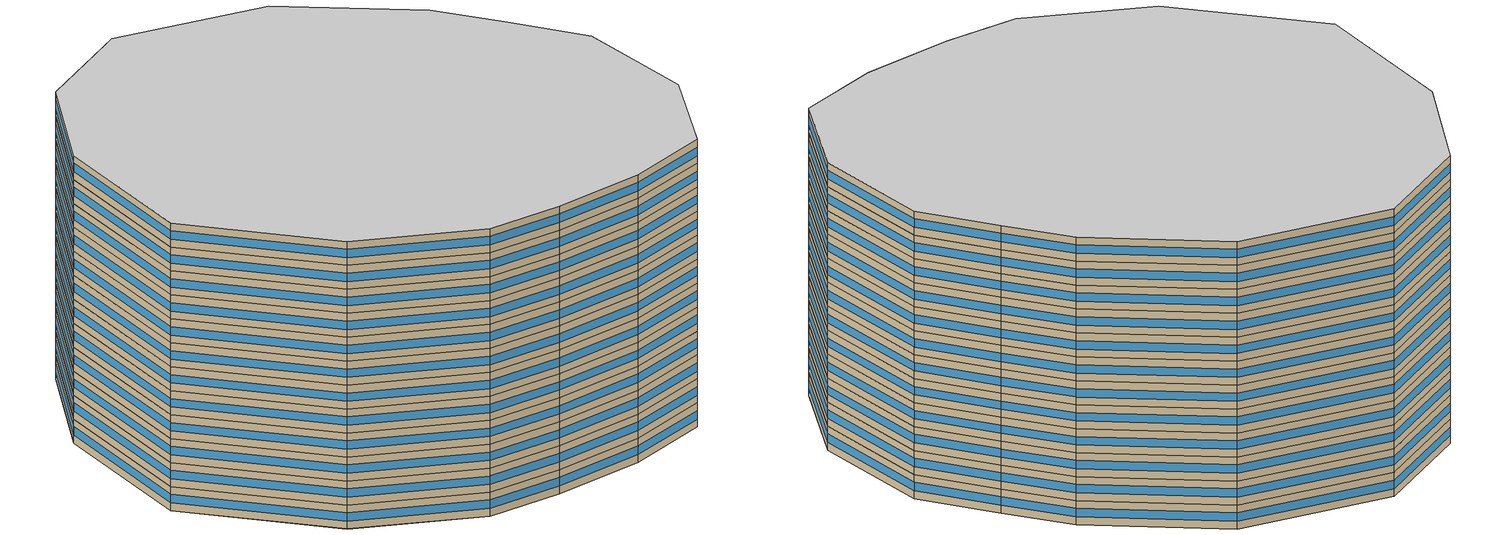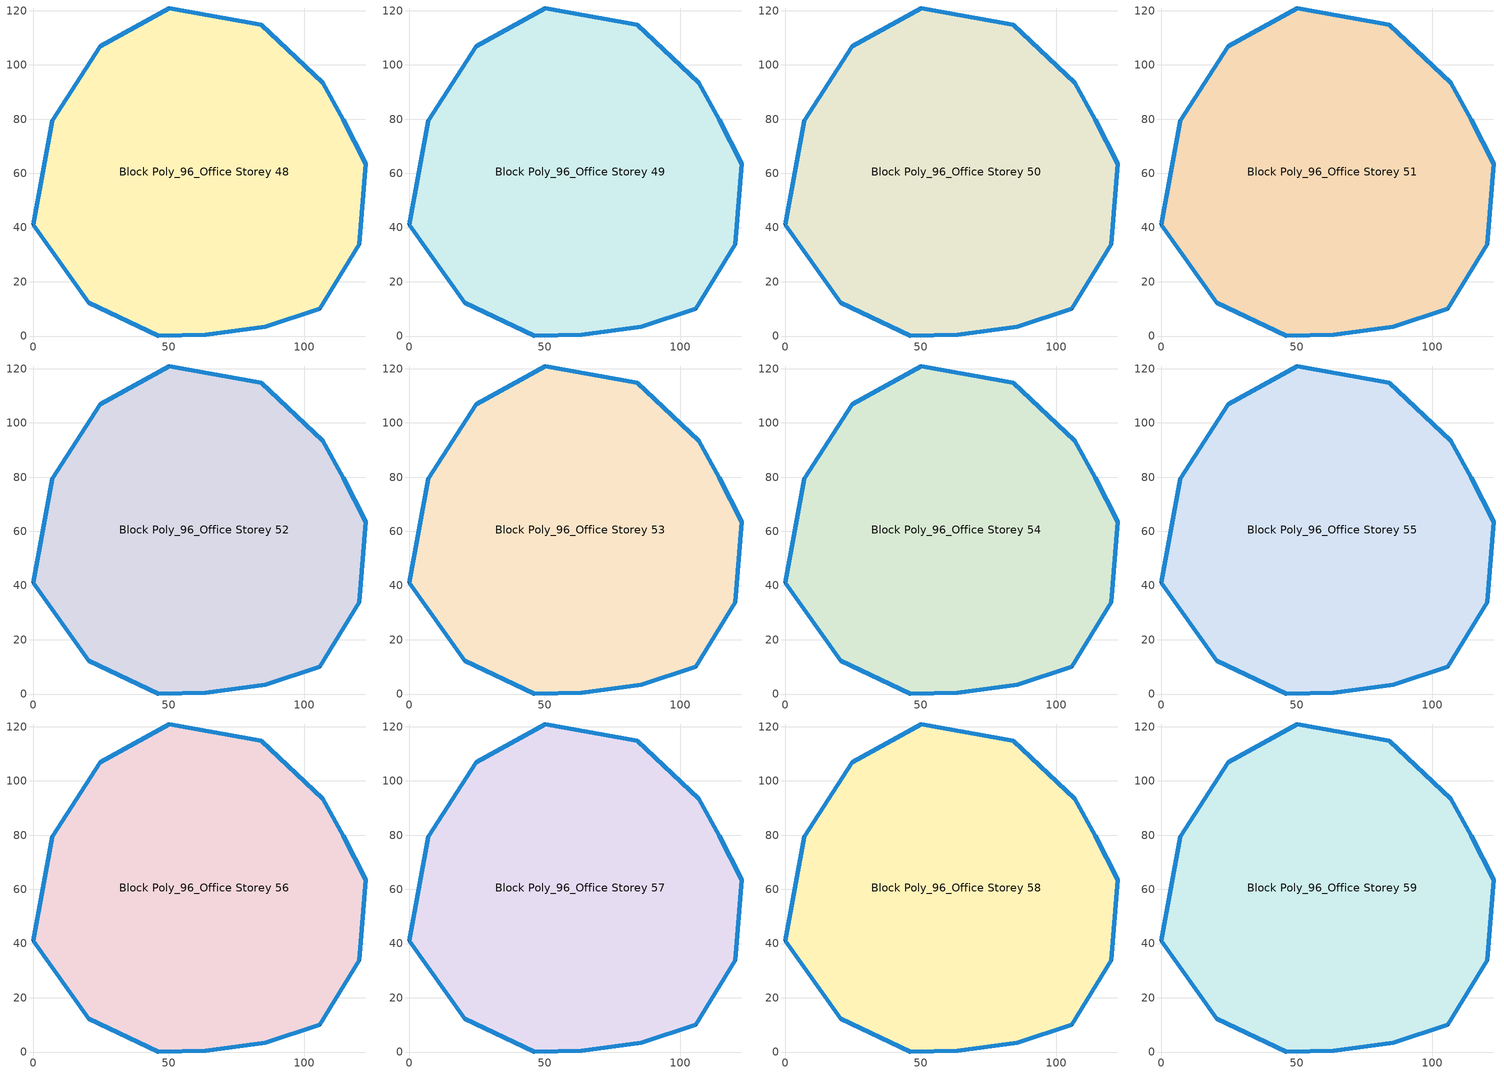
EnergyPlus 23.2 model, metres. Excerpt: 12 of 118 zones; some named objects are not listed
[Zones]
Block Poly_96_Office Storey 48
 floor to Block Poly_96_Office Storey 47 (HSCWZ_Public&Industrial_1995_FloorSlab): 106.93,93.41 114.46,79.78 122.81,63.48 120.31,33.81 105.7,10.06 85.61,3.34 63.75,0.43 46.12,0 20.57,12.32 0,41.09 7.09,79.47 24.8,106.83 50.24,121.01 84.16,114.79 z240
 wall outside (HSCWZ_Public&Industrial_1995_ExtWall): 50.24,121.01 24.8,106.83 7.09,79.47 0,41.09 20.57,12.32 46.12,0 63.75,0.43 85.61,3.34 105.7,10.06 120.31,33.81 122.81,63.48 114.46,79.78 106.93,93.41 84.16,114.79 50.24,121.01 z240:245
 window (HSCWZ_Public&Industrial_1995_Win): 50.23,121 24.82,106.84 / 24.79,106.82 7.1,79.48 / 7.09,79.45 0,41.11 / 0.01,41.08 20.56,12.33 / 20.58,12.31 46.11,0.01 / 46.13,0 63.74,0.43 / 63.76,0.43 85.59,3.34 / 85.62,3.35 105.69,10.05 / 105.71,10.07 120.31,33.79 / 120.32,33.82 122.81,63.47 / 122.81,63.49 114.46,79.78 / 114.46,79.79 106.93,93.41 / 106.92,93.42 84.18,114.78 / 84.15,114.79 50.26,121.01 z241.62:243.38
Block Poly_96_Office Storey 49
 floor to Block Poly_96_Office Storey 48 (HSCWZ_Public&Industrial_1995_FloorSlab): 106.93,93.41 114.46,79.78 122.81,63.48 120.31,33.81 105.7,10.06 85.61,3.34 63.75,0.43 46.12,0 20.57,12.32 0,41.09 7.09,79.47 24.8,106.83 50.24,121.01 84.16,114.79 z245
 wall outside (HSCWZ_Public&Industrial_1995_ExtWall): 50.24,121.01 24.8,106.83 7.09,79.47 0,41.09 20.57,12.32 46.12,0 63.75,0.43 85.61,3.34 105.7,10.06 120.31,33.81 122.81,63.48 114.46,79.78 106.93,93.41 84.16,114.79 50.24,121.01 z245:250
 window (HSCWZ_Public&Industrial_1995_Win): 50.23,121 24.82,106.84 / 24.79,106.82 7.1,79.48 / 7.09,79.45 0,41.11 / 0.01,41.08 20.56,12.33 / 20.58,12.31 46.11,0.01 / 46.13,0 63.74,0.43 / 63.76,0.43 85.59,3.34 / 85.62,3.35 105.69,10.05 / 105.71,10.07 120.31,33.79 / 120.32,33.82 122.81,63.47 / 122.81,63.49 114.46,79.78 / 114.46,79.79 106.93,93.41 / 106.92,93.42 84.18,114.78 / 84.15,114.79 50.26,121.01 z246.62:248.38
Block Poly_96_Office Storey 50
 floor to Block Poly_96_Office Storey 49 (HSCWZ_Public&Industrial_1995_FloorSlab): 106.93,93.41 114.46,79.78 122.81,63.48 120.31,33.81 105.7,10.06 85.61,3.34 63.75,0.43 46.12,0 20.57,12.32 0,41.09 7.09,79.47 24.8,106.83 50.24,121.01 84.16,114.79 z250
 wall outside (HSCWZ_Public&Industrial_1995_ExtWall): 50.24,121.01 24.8,106.83 7.09,79.47 0,41.09 20.57,12.32 46.12,0 63.75,0.43 85.61,3.34 105.7,10.06 120.31,33.81 122.81,63.48 114.46,79.78 106.93,93.41 84.16,114.79 50.24,121.01 z250:255
 window (HSCWZ_Public&Industrial_1995_Win): 50.23,121 24.82,106.84 / 24.79,106.82 7.1,79.48 / 7.09,79.45 0,41.11 / 0.01,41.08 20.56,12.33 / 20.58,12.31 46.11,0.01 / 46.13,0 63.74,0.43 / 63.76,0.43 85.59,3.34 / 85.62,3.35 105.69,10.05 / 105.71,10.07 120.31,33.79 / 120.32,33.82 122.81,63.47 / 122.81,63.49 114.46,79.78 / 114.46,79.79 106.93,93.41 / 106.92,93.42 84.18,114.78 / 84.15,114.79 50.26,121.01 z251.62:253.38
Block Poly_96_Office Storey 51
 floor to Block Poly_96_Office Storey 50 (HSCWZ_Public&Industrial_1995_FloorSlab): 106.93,93.41 114.46,79.78 122.81,63.48 120.31,33.81 105.7,10.06 85.61,3.34 63.75,0.43 46.12,0 20.57,12.32 0,41.09 7.09,79.47 24.8,106.83 50.24,121.01 84.16,114.79 z255
 wall outside (HSCWZ_Public&Industrial_1995_ExtWall): 50.24,121.01 24.8,106.83 7.09,79.47 0,41.09 20.57,12.32 46.12,0 63.75,0.43 85.61,3.34 105.7,10.06 120.31,33.81 122.81,63.48 114.46,79.78 106.93,93.41 84.16,114.79 50.24,121.01 z255:260
 window (HSCWZ_Public&Industrial_1995_Win): 50.23,121 24.82,106.84 / 24.79,106.82 7.1,79.48 / 7.09,79.45 0,41.11 / 0.01,41.08 20.56,12.33 / 20.58,12.31 46.11,0.01 / 46.13,0 63.74,0.43 / 63.76,0.43 85.59,3.34 / 85.62,3.35 105.69,10.05 / 105.71,10.07 120.31,33.79 / 120.32,33.82 122.81,63.47 / 122.81,63.49 114.46,79.78 / 114.46,79.79 106.93,93.41 / 106.92,93.42 84.18,114.78 / 84.15,114.79 50.26,121.01 z256.62:258.38
Block Poly_96_Office Storey 52
 floor to Block Poly_96_Office Storey 51 (HSCWZ_Public&Industrial_1995_FloorSlab): 106.93,93.41 114.46,79.78 122.81,63.48 120.31,33.81 105.7,10.06 85.61,3.34 63.75,0.43 46.12,0 20.57,12.32 0,41.09 7.09,79.47 24.8,106.83 50.24,121.01 84.16,114.79 z260
 wall outside (HSCWZ_Public&Industrial_1995_ExtWall): 50.24,121.01 24.8,106.83 7.09,79.47 0,41.09 20.57,12.32 46.12,0 63.75,0.43 85.61,3.34 105.7,10.06 120.31,33.81 122.81,63.48 114.46,79.78 106.93,93.41 84.16,114.79 50.24,121.01 z260:265
 window (HSCWZ_Public&Industrial_1995_Win): 50.23,121 24.82,106.84 / 24.79,106.82 7.1,79.48 / 7.09,79.45 0,41.11 / 0.01,41.08 20.56,12.33 / 20.58,12.31 46.11,0.01 / 46.13,0 63.74,0.43 / 63.76,0.43 85.59,3.34 / 85.62,3.35 105.69,10.05 / 105.71,10.07 120.31,33.79 / 120.32,33.82 122.81,63.47 / 122.81,63.49 114.46,79.78 / 114.46,79.79 106.93,93.41 / 106.92,93.42 84.18,114.78 / 84.15,114.79 50.26,121.01 z261.62:263.38
Block Poly_96_Office Storey 53
 floor to Block Poly_96_Office Storey 52 (HSCWZ_Public&Industrial_1995_FloorSlab): 106.93,93.41 114.46,79.78 122.81,63.48 120.31,33.81 105.7,10.06 85.61,3.34 63.75,0.43 46.12,0 20.57,12.32 0,41.09 7.09,79.47 24.8,106.83 50.24,121.01 84.16,114.79 z265
 wall outside (HSCWZ_Public&Industrial_1995_ExtWall): 50.24,121.01 24.8,106.83 7.09,79.47 0,41.09 20.57,12.32 46.12,0 63.75,0.43 85.61,3.34 105.7,10.06 120.31,33.81 122.81,63.48 114.46,79.78 106.93,93.41 84.16,114.79 50.24,121.01 z265:270
 window (HSCWZ_Public&Industrial_1995_Win): 50.23,121 24.82,106.84 / 24.79,106.82 7.1,79.48 / 7.09,79.45 0,41.11 / 0.01,41.08 20.56,12.33 / 20.58,12.31 46.11,0.01 / 46.13,0 63.74,0.43 / 63.76,0.43 85.59,3.34 / 85.62,3.35 105.69,10.05 / 105.71,10.07 120.31,33.79 / 120.32,33.82 122.81,63.47 / 122.81,63.49 114.46,79.78 / 114.46,79.79 106.93,93.41 / 106.92,93.42 84.18,114.78 / 84.15,114.79 50.26,121.01 z266.62:268.38
Block Poly_96_Office Storey 54
 floor to Block Poly_96_Office Storey 53 (HSCWZ_Public&Industrial_1995_FloorSlab): 106.93,93.41 114.46,79.78 122.81,63.48 120.31,33.81 105.7,10.06 85.61,3.34 63.75,0.43 46.12,0 20.57,12.32 0,41.09 7.09,79.47 24.8,106.83 50.24,121.01 84.16,114.79 z270
 wall outside (HSCWZ_Public&Industrial_1995_ExtWall): 50.24,121.01 24.8,106.83 7.09,79.47 0,41.09 20.57,12.32 46.12,0 63.75,0.43 85.61,3.34 105.7,10.06 120.31,33.81 122.81,63.48 114.46,79.78 106.93,93.41 84.16,114.79 50.24,121.01 z270:275
 window (HSCWZ_Public&Industrial_1995_Win): 50.23,121 24.82,106.84 / 24.79,106.82 7.1,79.48 / 7.09,79.45 0,41.11 / 0.01,41.08 20.56,12.33 / 20.58,12.31 46.11,0.01 / 46.13,0 63.74,0.43 / 63.76,0.43 85.59,3.34 / 85.62,3.35 105.69,10.05 / 105.71,10.07 120.31,33.79 / 120.32,33.82 122.81,63.47 / 122.81,63.49 114.46,79.78 / 114.46,79.79 106.93,93.41 / 106.92,93.42 84.18,114.78 / 84.15,114.79 50.26,121.01 z271.62:273.38
Block Poly_96_Office Storey 55
 floor to Block Poly_96_Office Storey 54 (HSCWZ_Public&Industrial_1995_FloorSlab): 106.93,93.41 114.46,79.78 122.81,63.48 120.31,33.81 105.7,10.06 85.61,3.34 63.75,0.43 46.12,0 20.57,12.32 0,41.09 7.09,79.47 24.8,106.83 50.24,121.01 84.16,114.79 z275
 wall outside (HSCWZ_Public&Industrial_1995_ExtWall): 50.24,121.01 24.8,106.83 7.09,79.47 0,41.09 20.57,12.32 46.12,0 63.75,0.43 85.61,3.34 105.7,10.06 120.31,33.81 122.81,63.48 114.46,79.78 106.93,93.41 84.16,114.79 50.24,121.01 z275:280
 window (HSCWZ_Public&Industrial_1995_Win): 50.23,121 24.82,106.84 / 24.79,106.82 7.1,79.48 / 7.09,79.45 0,41.11 / 0.01,41.08 20.56,12.33 / 20.58,12.31 46.11,0.01 / 46.13,0 63.74,0.43 / 63.76,0.43 85.59,3.34 / 85.62,3.35 105.69,10.05 / 105.71,10.07 120.31,33.79 / 120.32,33.82 122.81,63.47 / 122.81,63.49 114.46,79.78 / 114.46,79.79 106.93,93.41 / 106.92,93.42 84.18,114.78 / 84.15,114.79 50.26,121.01 z276.62:278.38
Block Poly_96_Office Storey 56
 floor to Block Poly_96_Office Storey 55 (HSCWZ_Public&Industrial_1995_FloorSlab): 106.93,93.41 114.46,79.78 122.81,63.48 120.31,33.81 105.7,10.06 85.61,3.34 63.75,0.43 46.12,0 20.57,12.32 0,41.09 7.09,79.47 24.8,106.83 50.24,121.01 84.16,114.79 z280
 wall outside (HSCWZ_Public&Industrial_1995_ExtWall): 50.24,121.01 24.8,106.83 7.09,79.47 0,41.09 20.57,12.32 46.12,0 63.75,0.43 85.61,3.34 105.7,10.06 120.31,33.81 122.81,63.48 114.46,79.78 106.93,93.41 84.16,114.79 50.24,121.01 z280:285
 window (HSCWZ_Public&Industrial_1995_Win): 50.23,121 24.82,106.84 / 24.79,106.82 7.1,79.48 / 7.09,79.45 0,41.11 / 0.01,41.08 20.56,12.33 / 20.58,12.31 46.11,0.01 / 46.13,0 63.74,0.43 / 63.76,0.43 85.59,3.34 / 85.62,3.35 105.69,10.05 / 105.71,10.07 120.31,33.79 / 120.32,33.82 122.81,63.47 / 122.81,63.49 114.46,79.78 / 114.46,79.79 106.93,93.41 / 106.92,93.42 84.18,114.78 / 84.15,114.79 50.26,121.01 z281.62:283.38
Block Poly_96_Office Storey 57
 floor to Block Poly_96_Office Storey 56 (HSCWZ_Public&Industrial_1995_FloorSlab): 106.93,93.41 114.46,79.78 122.81,63.48 120.31,33.81 105.7,10.06 85.61,3.34 63.75,0.43 46.12,0 20.57,12.32 0,41.09 7.09,79.47 24.8,106.83 50.24,121.01 84.16,114.79 z285
 wall outside (HSCWZ_Public&Industrial_1995_ExtWall): 50.24,121.01 24.8,106.83 7.09,79.47 0,41.09 20.57,12.32 46.12,0 63.75,0.43 85.61,3.34 105.7,10.06 120.31,33.81 122.81,63.48 114.46,79.78 106.93,93.41 84.16,114.79 50.24,121.01 z285:290
 window (HSCWZ_Public&Industrial_1995_Win): 50.23,121 24.82,106.84 / 24.79,106.82 7.1,79.48 / 7.09,79.45 0,41.11 / 0.01,41.08 20.56,12.33 / 20.58,12.31 46.11,0.01 / 46.13,0 63.74,0.43 / 63.76,0.43 85.59,3.34 / 85.62,3.35 105.69,10.05 / 105.71,10.07 120.31,33.79 / 120.32,33.82 122.81,63.47 / 122.81,63.49 114.46,79.78 / 114.46,79.79 106.93,93.41 / 106.92,93.42 84.18,114.78 / 84.15,114.79 50.26,121.01 z286.62:288.38
Block Poly_96_Office Storey 58
 floor to Block Poly_96_Office Storey 57 (HSCWZ_Public&Industrial_1995_FloorSlab): 106.93,93.41 114.46,79.78 122.81,63.48 120.31,33.81 105.7,10.06 85.61,3.34 63.75,0.43 46.12,0 20.57,12.32 0,41.09 7.09,79.47 24.8,106.83 50.24,121.01 84.16,114.79 z290
 wall outside (HSCWZ_Public&Industrial_1995_ExtWall): 50.24,121.01 24.8,106.83 7.09,79.47 0,41.09 20.57,12.32 46.12,0 63.75,0.43 85.61,3.34 105.7,10.06 120.31,33.81 122.81,63.48 114.46,79.78 106.93,93.41 84.16,114.79 50.24,121.01 z290:295
 window (HSCWZ_Public&Industrial_1995_Win): 50.23,121 24.82,106.84 / 24.79,106.82 7.1,79.48 / 7.09,79.45 0,41.11 / 0.01,41.08 20.56,12.33 / 20.58,12.31 46.11,0.01 / 46.13,0 63.74,0.43 / 63.76,0.43 85.59,3.34 / 85.62,3.35 105.69,10.05 / 105.71,10.07 120.31,33.79 / 120.32,33.82 122.81,63.47 / 122.81,63.49 114.46,79.78 / 114.46,79.79 106.93,93.41 / 106.92,93.42 84.18,114.78 / 84.15,114.79 50.26,121.01 z291.62:293.38
Block Poly_96_Office Storey 59
 floor to Block Poly_96_Office Storey 58 (HSCWZ_Public&Industrial_1995_FloorSlab): 106.93,93.41 114.46,79.78 122.81,63.48 120.31,33.81 105.7,10.06 85.61,3.34 63.75,0.43 46.12,0 20.57,12.32 0,41.09 7.09,79.47 24.8,106.83 50.24,121.01 84.16,114.79 z295
 wall outside (HSCWZ_Public&Industrial_1995_ExtWall): 50.24,121.01 24.8,106.83 7.09,79.47 0,41.09 20.57,12.32 46.12,0 63.75,0.43 85.61,3.34 105.7,10.06 120.31,33.81 122.81,63.48 114.46,79.78 106.93,93.41 84.16,114.79 50.24,121.01 z295:300
 window (HSCWZ_Public&Industrial_1995_Win): 50.23,121 24.82,106.84 / 24.79,106.82 7.1,79.48 / 7.09,79.45 0,41.11 / 0.01,41.08 20.56,12.33 / 20.58,12.31 46.11,0.01 / 46.13,0 63.74,0.43 / 63.76,0.43 85.59,3.34 / 85.62,3.35 105.69,10.05 / 105.71,10.07 120.31,33.79 / 120.32,33.82 122.81,63.47 / 122.81,63.49 114.46,79.78 / 114.46,79.79 106.93,93.41 / 106.92,93.42 84.18,114.78 / 84.15,114.79 50.26,121.01 z296.62:298.38
 ceiling to Block Poly_96_Office Storey 60 (HSCWZ_Public&Industrial_1995_FloorSlab): 105.7,10.06 120.31,33.81 122.81,63.48 114.46,79.78 106.93,93.41 84.16,114.79 50.24,121.01 24.8,106.83 7.09,79.47 0,41.09 20.57,12.32 46.12,0 63.75,0.43 85.61,3.34 z300
[BUILDING]
shang4hai3shi4_Office_4_6_1995: North Axis=0; Terrain=City; Loads Convergence Tolerance Value=0.04; Temperature Convergence Tolerance Value=0.4; Solar Distribution=FullExterior; Maximum Number of Warmup Days=25; Minimum Number of Warmup Days=1
[MATERIAL] Thermal Absorptance=0.9; Solar Absorptance=0.7; Visible Absorptance=0.7
Name | Roughness | Thickness | Conductivity | Density | Specific Heat
Concrete | MediumRough | 0.1 | 1.7 | 2240 | 900
Brick | MediumRough | 0.1 | 0.72 | 1920 | 840
Tile | Smooth | 0.02 | 1.3 | 2200 | 900
Insulation 0.011 | Rough | 0.011 | 0.04 | 40 | 1500
Insulation 0.021 | Rough | 0.021 | 0.04 | 40 | 1500
[WINDOWMATERIAL:SIMPLEGLAZINGSYSTEM]
HSCWZ_Public&Industrial_1995_Win_material: UFactor=4.5; Solar Heat Gain Coefficient=0.6025
[CONSTRUCTION]
HSCWZ_Public&Industrial_1995_FloorSlab: Tile, Concrete, Insulation 0.021, Concrete, Tile
HSCWZ_Public&Industrial_1995_Win: HSCWZ_Public&Industrial_1995_Win_material
HSCWZ_Public&Industrial_1995_ExtWall: Brick, Concrete, Insulation 0.011
[ZONE] Type=1; Multiplier=1; Ceiling Height=autocalculate; Volume=autocalculate; Floor Area=autocalculate; Part of Total Floor Area=Yes
Block Poly_96_Office Storey 48; Block Poly_96_Office Storey 49; Block Poly_96_Office Storey 50; Block Poly_96_Office Storey 51; Block Poly_96_Office Storey 52; Block Poly_96_Office Storey 53; Block Poly_96_Office Storey 54; Block Poly_96_Office Storey 55; Block Poly_96_Office Storey 56; Block Poly_96_Office Storey 57; Block Poly_96_Office Storey 58; Block Poly_96_Office Storey 59
[PEOPLE] Number of People Schedule=People_Schedule; Number of People Calculation Method=Area/Person; Floor Area per Person=17; Fraction Radiant=0.3; Sensible Heat Fraction=autocalculate; Activity Level Schedule=CN_GenericActivityLevel; Carbon Dioxide Generation Rate=3.82e-08; Enable ASHRAE 55 Comfort Warnings=No; Mean Radiant Temperature Calculation Type=ZoneAveraged; Clothing Insulation Calculation Method=ClothingInsulationSchedule; Cold Stress Temperature Threshold=15.56; Heat Stress Temperature Threshold=30
Name | Zone or ZoneList or Space or SpaceList
People_Block Poly_96_Office Storey 48 | Block Poly_96_Office Storey 48
People_Block Poly_96_Office Storey 49 | Block Poly_96_Office Storey 49
People_Block Poly_96_Office Storey 50 | Block Poly_96_Office Storey 50
People_Block Poly_96_Office Storey 51 | Block Poly_96_Office Storey 51
People_Block Poly_96_Office Storey 52 | Block Poly_96_Office Storey 52
People_Block Poly_96_Office Storey 53 | Block Poly_96_Office Storey 53
People_Block Poly_96_Office Storey 54 | Block Poly_96_Office Storey 54
People_Block Poly_96_Office Storey 55 | Block Poly_96_Office Storey 55
People_Block Poly_96_Office Storey 56 | Block Poly_96_Office Storey 56
People_Block Poly_96_Office Storey 57 | Block Poly_96_Office Storey 57
People_Block Poly_96_Office Storey 58 | Block Poly_96_Office Storey 58
People_Block Poly_96_Office Storey 59 | Block Poly_96_Office Storey 59
[LIGHTS] Schedule=Lights_Schedule; Design Level Calculation Method=Watts/Area; Watts per Zone Floor Area=11; Return Air Fraction=0; Fraction Radiant=0; Fraction Visible=0; Fraction Replaceable=1; EndUse Subcategory=General; Return Air Fraction Calculated from Plenum Temperature=No; Return Air Fraction Function of Plenum Temperature Coefficient 1=0; Return Air Fraction Function of Plenum Temperature Coefficient 2=0
Name | Zone or ZoneList or Space or SpaceList
Lights_Block Poly_96_Office Storey 48 | Block Poly_96_Office Storey 48
Lights_Block Poly_96_Office Storey 49 | Block Poly_96_Office Storey 49
Lights_Block Poly_96_Office Storey 50 | Block Poly_96_Office Storey 50
Lights_Block Poly_96_Office Storey 51 | Block Poly_96_Office Storey 51
Lights_Block Poly_96_Office Storey 52 | Block Poly_96_Office Storey 52
Lights_Block Poly_96_Office Storey 53 | Block Poly_96_Office Storey 53
Lights_Block Poly_96_Office Storey 54 | Block Poly_96_Office Storey 54
Lights_Block Poly_96_Office Storey 55 | Block Poly_96_Office Storey 55
Lights_Block Poly_96_Office Storey 56 | Block Poly_96_Office Storey 56
Lights_Block Poly_96_Office Storey 57 | Block Poly_96_Office Storey 57
Lights_Block Poly_96_Office Storey 58 | Block Poly_96_Office Storey 58
Lights_Block Poly_96_Office Storey 59 | Block Poly_96_Office Storey 59
[ELECTRICEQUIPMENT] Schedule=ElectricEquipment_Schedule; Design Level Calculation Method=Watts/Area; Watts per Zone Floor Area=10; Fraction Latent=0; Fraction Radiant=0; Fraction Lost=0; EndUse Subcategory=General
Name | Zone or ZoneList or Space or SpaceList
ElectricEquipment_Block Poly_96_Office Storey 48 | Block Poly_96_Office Storey 48
ElectricEquipment_Block Poly_96_Office Storey 49 | Block Poly_96_Office Storey 49
ElectricEquipment_Block Poly_96_Office Storey 50 | Block Poly_96_Office Storey 50
ElectricEquipment_Block Poly_96_Office Storey 51 | Block Poly_96_Office Storey 51
ElectricEquipment_Block Poly_96_Office Storey 52 | Block Poly_96_Office Storey 52
ElectricEquipment_Block Poly_96_Office Storey 53 | Block Poly_96_Office Storey 53
ElectricEquipment_Block Poly_96_Office Storey 54 | Block Poly_96_Office Storey 54
ElectricEquipment_Block Poly_96_Office Storey 55 | Block Poly_96_Office Storey 55
ElectricEquipment_Block Poly_96_Office Storey 56 | Block Poly_96_Office Storey 56
ElectricEquipment_Block Poly_96_Office Storey 57 | Block Poly_96_Office Storey 57
ElectricEquipment_Block Poly_96_Office Storey 58 | Block Poly_96_Office Storey 58
ElectricEquipment_Block Poly_96_Office Storey 59 | Block Poly_96_Office Storey 59
[ZONEINFILTRATION:DESIGNFLOWRATE] Schedule=AirEx_ConditionedTime_Schedule; Design Flow Rate Calculation Method=AirChanges/Hour; Air Changes per Hour=1; Constant Term Coefficient=1; Temperature Term Coefficient=0; Velocity Term Coefficient=0; Velocity Squared Term Coefficient=0
Name | Zone or ZoneList or Space or SpaceList
Infil 49 | Block Poly_96_Office Storey 48
Infil 50 | Block Poly_96_Office Storey 49
Infil 51 | Block Poly_96_Office Storey 50
Infil 52 | Block Poly_96_Office Storey 51
Infil 53 | Block Poly_96_Office Storey 52
Infil 54 | Block Poly_96_Office Storey 53
Infil 55 | Block Poly_96_Office Storey 54
Infil 56 | Block Poly_96_Office Storey 55
Infil 57 | Block Poly_96_Office Storey 56
Infil 58 | Block Poly_96_Office Storey 57
Infil 59 | Block Poly_96_Office Storey 58
Infil 60 | Block Poly_96_Office Storey 59
[HVACTEMPLATE:ZONE:IDEALLOADSAIRSYSTEM] Template Thermostat=HVACTemp; System Availability Schedule=HVAC_ConditionedTime_Schedule; Maximum Heating Supply Air Temperature=50; Minimum Cooling Supply Air Temperature=13; Maximum Heating Supply Air Humidity Ratio=0.0156; Minimum Cooling Supply Air Humidity Ratio=0.0077; Heating Limit=NoLimit; Cooling Limit=NoLimit; Heating Availability Schedule=Heating_Period_Schedule; Cooling Availability Schedule=Cooling_Period_Schedule; Dehumidification Control Type=ConstantSensibleHeatRatio; Cooling Sensible Heat Ratio=0.7; Dehumidification Setpoint=60; Humidification Control Type=None; Humidification Setpoint=30; Outdoor Air Method=None; Outdoor Air Flow Rate per Person=0.00944; Outdoor Air Flow Rate per Zone Floor Area=0; Outdoor Air Flow Rate per Zone=0; Demand Controlled Ventilation Type=None; Outdoor Air Economizer Type=NoEconomizer; Heat Recovery Type=None; Sensible Heat Recovery Effectiveness=0.7; Latent Heat Recovery Effectiveness=0.65
Block Poly_96_Office Storey 48; Block Poly_96_Office Storey 49; Block Poly_96_Office Storey 50; Block Poly_96_Office Storey 51; Block Poly_96_Office Storey 52; Block Poly_96_Office Storey 53; Block Poly_96_Office Storey 54; Block Poly_96_Office Storey 55; Block Poly_96_Office Storey 56; Block Poly_96_Office Storey 57; Block Poly_96_Office Storey 58; Block Poly_96_Office Storey 59
[SCHEDULE:COMPACT]
People_Schedule; Lights_Schedule: Through: 12/31, For: Weekdays, Until: 07:00, 0, Until: 08:00, 0.1, Until: 09:00, 0.5, Until: 12:00, 0.95, Until: 14:00, 0.8, Until: 18:00, 0.95, Until: 20:00, 0.3, Until: 24:00, 0, For: AllOtherDays, Until: 24:00, 0
ElectricEquipment_Schedule: Through: 12/31, For: Weekdays, Until: 07:00, 0, Until: 08:00, 0.1, Until: 09:00, 0.5, Until: 12:00, 0.95, Until: 14:00, 0.5, Until: 18:00, 0.95, Until: 20:00, 0.3, Until: 24:00, 0, For: AllOtherDays, Until: 24:00, 0
Heating_Period_Schedule: Through: 04/15, For: AllDays, Until: 24:00, 1, Through: 11/01, For: AllDays, Until: 24:00, 0, Through: 12/31, For: AllDays, Until: 24:00, 1
Cooling_Period_Schedule: Through: 04/15, For: AllDays, Until: 24:00, 0, Through: 10/31, For: AllDays, Until: 24:00, 1, Through: 12/31, For: AllDays, Until: 24:00, 0
HVAC_ConditionedTime_Schedule: Through: 12/31, For: Weekdays, Until: 08:00, 0, Until: 18:00, 1, Until: 24:00, 0, For: AllOtherDays, Until: 24:00, 0
AirEx_ConditionedTime_Schedule: Through: 12/31, For: Weekdays, Until: 07:00, 0, Until: 20:00, 1.5, Until: 24:00, 0, For: AllOtherDays, Until: 24:00, 0
CN_GenericActivityLevel: Through: 12/31, For: Weekdays, Until: 08:00, 80, Until: 18:00, 120, Until: 24:00, 80, For: AllOtherDays, Until: 24:00, 80
